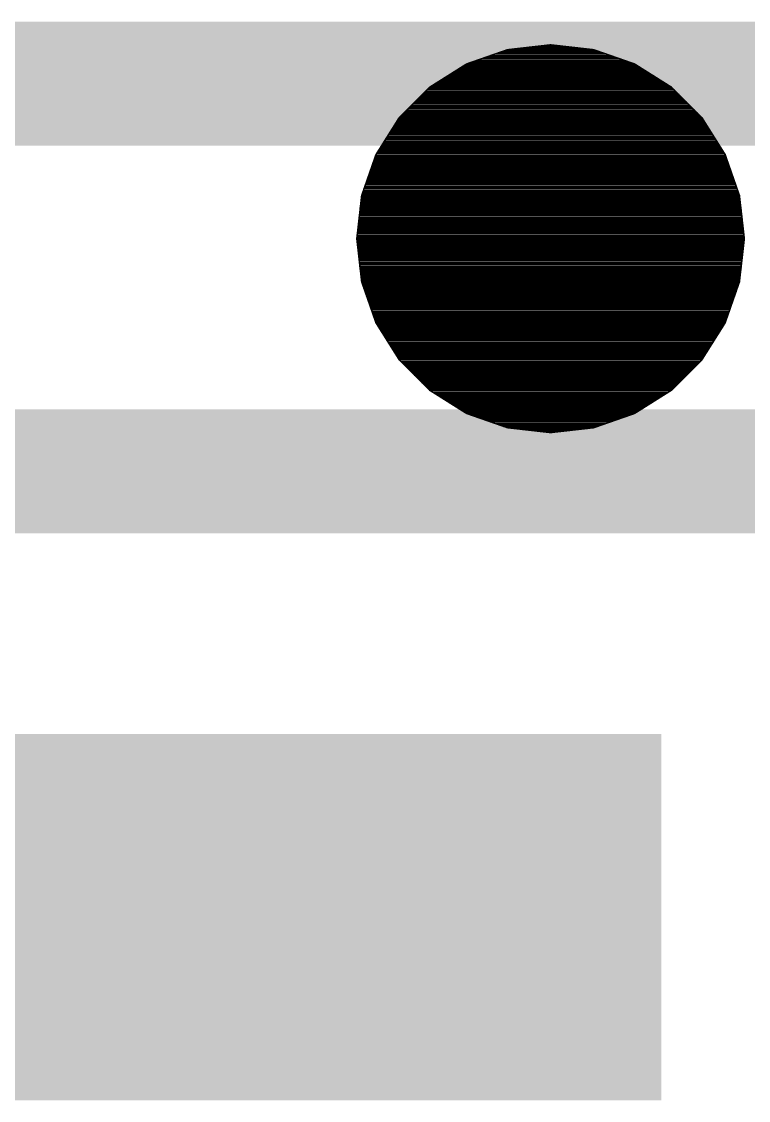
# Model space of a CAD drawing. Extents: x -11.6 to 46, y -5.8 to 74.7.
# Drawn here: x 26.883 to 28.074, y 29.767 to 31.534 of the extents above; entities that cross this region are included whole.
import ezdxf

# ---------------------------------------------------------------- set-up
doc = ezdxf.new("R2010")
doc.units = 0
doc.layers.add('1', color=12, linetype='CONTINUOUS')
doc.layers.add('21', color=41, linetype='CONTINUOUS')

# ---------------------------------------------------------------- blocks, each defined once
blk = doc.blocks.new('RECT')
blk.add_solid([(-0.5, -0.5), (0.5, -0.5), (-0.5, 0.5), (0.5, 0.5)])

msp = doc.modelspace()

# ---------------------------------------------------------------- linework, layer by layer
at = {"layer": '1', "const_width": 0.2032}
for points in [[(23.3362, 31.4325), (28.7338, 31.4325)], [(24.2888, 30.7975), (28.4163, 30.7975)], [(27.2673, 30.0038), (27.3308, 30.0673)], [(27.2673, 30.0038), (25.2025, 30.0038)]]:
    msp.add_lwpolyline(points, dxfattribs=at)
at = {"layer": '1', "const_width": 0.1016}
for points in [[(27.3667, 30.0313, 1), (27.2948, 30.1032)], [(27.2313, 30.0397, 1), (27.3032, 29.9678)], [(27.2673, 29.953, 1), (27.2673, 30.0545)]]:
    msp.add_lwpolyline(points, format="xyb", dxfattribs=at)
at = {"layer": '21', "const_width": 0.0025}
for points in [[(27.6789, 31.488), (27.6117, 31.4646)], [(27.6657, 31.4834), (27.8333, 31.4834)], [(27.6729, 31.486), (27.8261, 31.486)], [(27.7495, 31.496), (27.6789, 31.488)], [(27.683, 31.4885), (27.816, 31.4885)], [(27.7055, 31.491), (27.7935, 31.491)], [(27.7281, 31.4936), (27.7709, 31.4936)], [(27.8202, 31.488), (27.7495, 31.496)], [(27.8873, 31.4646), (27.8202, 31.488)], [(27.6148, 31.4656), (27.8842, 31.4656)], [(27.6221, 31.4682), (27.8769, 31.4682)], [(27.6294, 31.4707), (27.8696, 31.4707)], [(27.6366, 31.4733), (27.8624, 31.4733)], [(27.6439, 31.4758), (27.8551, 31.4758)], [(27.6511, 31.4783), (27.8479, 31.4783)], [(27.6584, 31.4809), (27.8406, 31.4809)], [(27.6117, 31.4646), (27.5515, 31.4267)], [(27.5852, 31.4479), (27.9138, 31.4479)], [(27.5892, 31.4504), (27.9098, 31.4504)], [(27.5933, 31.4529), (27.9058, 31.4529)], [(27.5973, 31.4555), (27.9017, 31.4555)], [(27.6013, 31.458), (27.8977, 31.458)], [(27.6054, 31.4606), (27.8936, 31.4606)], [(27.6094, 31.4631), (27.8896, 31.4631)], [(27.9475, 31.4267), (27.8873, 31.4646)], [(27.5609, 31.4326), (27.9381, 31.4326)], [(27.5649, 31.4352), (27.9341, 31.4352)], [(27.569, 31.4377), (27.93, 31.4377)], [(27.573, 31.4402), (27.926, 31.4402)], [(27.5771, 31.4428), (27.9219, 31.4428)], [(27.5811, 31.4453), (27.9179, 31.4453)], [(27.5515, 31.4267), (27.5013, 31.3765)], [(27.5396, 31.4148), (27.9594, 31.4148)], [(27.5422, 31.4174), (27.9568, 31.4174)], [(27.5447, 31.4199), (27.9543, 31.4199)], [(27.5473, 31.4225), (27.9517, 31.4225)], [(27.5498, 31.425), (27.9492, 31.425)], [(27.5528, 31.4275), (27.9462, 31.4275)], [(27.5569, 31.4301), (27.9421, 31.4301)], [(27.9977, 31.3765), (27.9475, 31.4267)], [(27.5219, 31.397), (27.9771, 31.397)], [(27.5244, 31.3996), (27.9746, 31.3996)], [(27.5269, 31.4021), (27.9721, 31.4021)], [(27.5295, 31.4047), (27.9695, 31.4047)], [(27.532, 31.4072), (27.967, 31.4072)], [(27.5346, 31.4097), (27.9644, 31.4097)], [(27.5371, 31.4123), (27.9619, 31.4123)], [(27.5041, 31.3793), (27.9949, 31.3793)], [(27.5066, 31.3818), (27.9924, 31.3818)], [(27.5092, 31.3843), (27.9899, 31.3843)], [(27.5117, 31.3869), (27.9873, 31.3869)], [(27.5142, 31.3894), (27.9848, 31.3894)], [(27.5168, 31.392), (27.9822, 31.392)], [(27.5193, 31.3945), (27.9797, 31.3945)], [(27.5013, 31.3765), (27.4634, 31.3163)], [(27.4919, 31.3615), (28.0071, 31.3615)], [(27.4935, 31.364), (28.0056, 31.364)], [(27.495, 31.3666), (28.004, 31.3666)], [(27.4966, 31.3691), (28.0024, 31.3691)], [(27.4982, 31.3716), (28.0008, 31.3716)], [(27.4998, 31.3742), (27.9992, 31.3742)], [(27.5015, 31.3767), (27.9975, 31.3767)], [(28.0356, 31.3163), (27.9977, 31.3765)], [(27.4807, 31.3437), (28.0183, 31.3437)], [(27.4823, 31.3462), (28.0167, 31.3462)], [(27.4839, 31.3488), (28.0151, 31.3488)], [(27.4855, 31.3513), (28.0135, 31.3513)], [(27.4871, 31.3539), (28.0119, 31.3539)], [(27.4887, 31.3564), (28.0103, 31.3564)], [(27.4903, 31.3589), (28.0087, 31.3589)], [(27.4695, 31.3259), (28.0295, 31.3259)], [(27.4711, 31.3284), (28.0279, 31.3284)], [(27.4727, 31.331), (28.0263, 31.331)], [(27.4743, 31.3335), (28.0247, 31.3335)], [(27.4759, 31.3361), (28.0231, 31.3361)], [(27.4775, 31.3386), (28.0215, 31.3386)], [(27.4791, 31.3412), (28.0199, 31.3412)], [(27.4634, 31.3163), (27.44, 31.2492)], [(27.4606, 31.3081), (28.0384, 31.3081)], [(27.4615, 31.3107), (28.0375, 31.3107)], [(27.4624, 31.3132), (28.0366, 31.3132)], [(27.4633, 31.3157), (28.0357, 31.3157)], [(27.4647, 31.3183), (28.0343, 31.3183)], [(27.4663, 31.3208), (28.0327, 31.3208)], [(27.4679, 31.3234), (28.0311, 31.3234)], [(28.059, 31.2492), (28.0356, 31.3163)], [(27.4544, 31.2903), (28.0446, 31.2903)], [(27.4553, 31.2929), (28.0437, 31.2929)], [(27.4562, 31.2954), (28.0429, 31.2954)], [(27.457, 31.298), (28.042, 31.298)], [(27.4579, 31.3005), (28.0411, 31.3005)], [(27.4588, 31.303), (28.0402, 31.303)], [(27.4597, 31.3056), (28.0393, 31.3056)], [(27.4482, 31.2726), (28.0509, 31.2726)], [(27.449, 31.2751), (28.05, 31.2751)], [(27.4499, 31.2776), (28.0491, 31.2776)], [(27.4508, 31.2802), (28.0482, 31.2802)], [(27.4517, 31.2827), (28.0473, 31.2827)], [(27.4526, 31.2853), (28.0464, 31.2853)], [(27.4535, 31.2878), (28.0455, 31.2878)], [(27.4419, 31.2548), (28.0571, 31.2548)], [(27.4428, 31.2573), (28.0562, 31.2573)], [(27.4437, 31.2599), (28.0553, 31.2599)], [(27.4446, 31.2624), (28.0544, 31.2624)], [(27.4455, 31.2649), (28.0535, 31.2649)], [(27.4464, 31.2675), (28.0526, 31.2675)], [(27.4473, 31.27), (28.0517, 31.27)], [(27.44, 31.2492), (27.432, 31.1785)], [(27.4386, 31.237), (28.0604, 31.237)], [(27.4389, 31.2395), (28.0601, 31.2395)], [(27.4392, 31.2421), (28.0598, 31.2421)], [(27.4395, 31.2446), (28.0596, 31.2446)], [(27.4397, 31.2471), (28.0593, 31.2471)], [(27.4402, 31.2497), (28.0589, 31.2497)], [(27.441, 31.2522), (28.058, 31.2522)], [(28.067, 31.1785), (28.059, 31.2492)], [(27.4366, 31.2192), (28.0624, 31.2192)], [(27.4369, 31.2217), (28.0621, 31.2217)], [(27.4372, 31.2243), (28.0618, 31.2243)], [(27.4374, 31.2268), (28.0616, 31.2268)], [(27.4377, 31.2294), (28.0613, 31.2294)], [(27.438, 31.2319), (28.061, 31.2319)], [(27.4383, 31.2344), (28.0607, 31.2344)], [(27.4346, 31.2014), (28.0644, 31.2014)], [(27.4349, 31.204), (28.0641, 31.204)], [(27.4352, 31.2065), (28.0638, 31.2065)], [(27.4354, 31.209), (28.0636, 31.209)], [(27.4357, 31.2116), (28.0633, 31.2116)], [(27.436, 31.2141), (28.063, 31.2141)], [(27.4363, 31.2167), (28.0627, 31.2167)], [(27.4326, 31.1836), (28.0664, 31.1836)], [(27.4329, 31.1862), (28.0661, 31.1862)], [(27.4332, 31.1887), (28.0659, 31.1887)], [(27.4334, 31.1913), (28.0656, 31.1913)], [(27.4337, 31.1938), (28.0653, 31.1938)], [(27.434, 31.1963), (28.065, 31.1963)], [(27.4343, 31.1989), (28.0647, 31.1989)], [(27.432, 31.1786), (28.067, 31.1786)], [(27.432, 31.1785), (27.44, 31.1079)], [(27.4323, 31.1811), (28.0667, 31.1811)], [(27.4323, 31.176), (28.0667, 31.176)], [(27.4326, 31.1735), (28.0664, 31.1735)], [(27.4329, 31.1709), (28.0661, 31.1709)], [(27.4331, 31.1684), (28.0659, 31.1684)], [(27.4334, 31.1658), (28.0656, 31.1658)], [(28.059, 31.1079), (28.067, 31.1785)], [(27.4337, 31.1633), (28.0653, 31.1633)], [(27.434, 31.1608), (28.065, 31.1608)], [(27.4343, 31.1582), (28.0647, 31.1582)], [(27.4346, 31.1557), (28.0644, 31.1557)], [(27.4349, 31.1531), (28.0641, 31.1531)], [(27.4351, 31.1506), (28.0639, 31.1506)], [(27.4354, 31.1481), (28.0636, 31.1481)], [(27.4357, 31.1455), (28.0633, 31.1455)], [(27.436, 31.143), (28.063, 31.143)], [(27.4363, 31.1404), (28.0627, 31.1404)], [(27.4366, 31.1379), (28.0624, 31.1379)], [(27.4369, 31.1354), (28.0621, 31.1354)], [(27.4371, 31.1328), (28.0619, 31.1328)], [(27.4374, 31.1303), (28.0616, 31.1303)], [(27.4377, 31.1277), (28.0613, 31.1277)], [(27.438, 31.1252), (28.061, 31.1252)], [(27.4383, 31.1227), (28.0607, 31.1227)], [(27.4386, 31.1201), (28.0604, 31.1201)], [(27.4389, 31.1176), (28.0601, 31.1176)], [(27.4391, 31.115), (28.0599, 31.115)], [(27.4394, 31.1125), (28.0596, 31.1125)], [(27.4397, 31.11), (28.0593, 31.11)], [(27.44, 31.1079), (27.4634, 31.0407)], [(27.4401, 31.1074), (28.0589, 31.1074)], [(27.441, 31.1049), (28.058, 31.1049)], [(27.4419, 31.1023), (28.0571, 31.1023)], [(27.4428, 31.0998), (28.0562, 31.0998)], [(27.4437, 31.0973), (28.0553, 31.0973)], [(27.4446, 31.0947), (28.0544, 31.0947)], [(28.0356, 31.0407), (28.059, 31.1079)], [(27.4454, 31.0922), (28.0536, 31.0922)], [(27.4463, 31.0896), (28.0527, 31.0896)], [(27.4472, 31.0871), (28.0518, 31.0871)], [(27.4481, 31.0845), (28.0509, 31.0845)], [(27.449, 31.082), (28.05, 31.082)], [(27.4499, 31.0795), (28.0491, 31.0795)], [(27.4508, 31.0769), (28.0482, 31.0769)], [(27.4517, 31.0744), (28.0473, 31.0744)], [(27.4526, 31.0718), (28.0464, 31.0718)], [(27.4534, 31.0693), (28.0456, 31.0693)], [(27.4543, 31.0668), (28.0447, 31.0668)], [(27.4552, 31.0642), (28.0438, 31.0642)], [(27.4561, 31.0617), (28.0429, 31.0617)], [(27.457, 31.0591), (28.042, 31.0591)], [(27.4579, 31.0566), (28.0411, 31.0566)], [(27.4588, 31.0541), (28.0402, 31.0541)], [(27.4597, 31.0515), (28.0393, 31.0515)], [(27.4606, 31.049), (28.0384, 31.049)], [(27.4615, 31.0464), (28.0375, 31.0464)], [(27.4623, 31.0439), (28.0367, 31.0439)], [(27.4632, 31.0414), (28.0358, 31.0414)], [(27.4634, 31.0407), (27.5013, 30.9805)], [(27.4647, 31.0388), (28.0343, 31.0388)], [(27.4662, 31.0363), (28.0328, 31.0363)], [(27.4678, 31.0337), (28.0312, 31.0337)], [(27.4694, 31.0312), (28.0296, 31.0312)], [(27.471, 31.0287), (28.028, 31.0287)], [(27.4726, 31.0261), (28.0264, 31.0261)], [(27.9977, 30.9805), (28.0356, 31.0407)], [(27.4742, 31.0236), (28.0248, 31.0236)], [(27.4758, 31.021), (28.0232, 31.021)], [(27.4774, 31.0185), (28.0216, 31.0185)], [(27.479, 31.016), (28.02, 31.016)], [(27.4806, 31.0134), (28.0184, 31.0134)], [(27.4822, 31.0109), (28.0168, 31.0109)], [(27.4838, 31.0083), (28.0152, 31.0083)], [(27.4854, 31.0058), (28.0136, 31.0058)], [(27.487, 31.0032), (28.012, 31.0032)], [(27.4886, 31.0007), (28.0104, 31.0007)], [(27.4902, 30.9982), (28.0088, 30.9982)], [(27.4918, 30.9956), (28.0072, 30.9956)], [(27.4934, 30.9931), (28.0056, 30.9931)], [(27.495, 30.9905), (28.004, 30.9905)], [(27.4966, 30.988), (28.0024, 30.988)], [(27.4982, 30.9855), (28.0008, 30.9855)], [(27.4998, 30.9829), (27.9992, 30.9829)], [(27.5013, 30.9805), (27.5515, 30.9303)], [(27.5014, 30.9804), (27.9976, 30.9804)], [(27.504, 30.9778), (27.995, 30.9778)], [(27.5065, 30.9753), (27.9925, 30.9753)], [(27.5091, 30.9728), (27.99, 30.9728)], [(27.9475, 30.9303), (27.9977, 30.9805)], [(27.5116, 30.9702), (27.9874, 30.9702)], [(27.5141, 30.9677), (27.9849, 30.9677)], [(27.5167, 30.9651), (27.9823, 30.9651)], [(27.5192, 30.9626), (27.9798, 30.9626)], [(27.5218, 30.9601), (27.9772, 30.9601)], [(27.5243, 30.9575), (27.9747, 30.9575)], [(27.5268, 30.955), (27.9722, 30.955)], [(27.5294, 30.9524), (27.9696, 30.9524)], [(27.5319, 30.9499), (27.9671, 30.9499)], [(27.5345, 30.9474), (27.9645, 30.9474)], [(27.537, 30.9448), (27.962, 30.9448)], [(27.5395, 30.9423), (27.9595, 30.9423)], [(27.5421, 30.9397), (27.9569, 30.9397)], [(27.5446, 30.9372), (27.9544, 30.9372)], [(27.5472, 30.9347), (27.9518, 30.9347)], [(27.5497, 30.9321), (27.9493, 30.9321)], [(27.5515, 30.9303), (27.6117, 30.8924)], [(27.5527, 30.9296), (27.9463, 30.9296)], [(27.5567, 30.927), (27.9423, 30.927)], [(27.5607, 30.9245), (27.9383, 30.9245)], [(27.5648, 30.9219), (27.9342, 30.9219)], [(27.5688, 30.9194), (27.9302, 30.9194)], [(27.8873, 30.8924), (27.9475, 30.9303)], [(27.5729, 30.9169), (27.9261, 30.9169)], [(27.5769, 30.9143), (27.9221, 30.9143)], [(27.581, 30.9118), (27.918, 30.9118)], [(27.585, 30.9092), (27.914, 30.9092)], [(27.589, 30.9067), (27.91, 30.9067)], [(27.5931, 30.9042), (27.9059, 30.9042)], [(27.5971, 30.9016), (27.9019, 30.9016)], [(27.6012, 30.8991), (27.8978, 30.8991)], [(27.6052, 30.8965), (27.8938, 30.8965)], [(27.6093, 30.894), (27.8897, 30.894)], [(27.6117, 30.8924), (27.6789, 30.869)], [(27.6146, 30.8915), (27.8844, 30.8915)], [(27.6218, 30.8889), (27.8772, 30.8889)], [(27.6291, 30.8864), (27.8699, 30.8864)], [(27.6363, 30.8838), (27.8627, 30.8838)], [(27.8202, 30.869), (27.8873, 30.8924)], [(27.6436, 30.8813), (27.8554, 30.8813)], [(27.6509, 30.8788), (27.8481, 30.8788)], [(27.6581, 30.8762), (27.8409, 30.8762)], [(27.6654, 30.8737), (27.8336, 30.8737)], [(27.6726, 30.8711), (27.8264, 30.8711)], [(27.6789, 30.869), (27.7495, 30.861)], [(27.6821, 30.8686), (27.8169, 30.8686)], [(27.7046, 30.8661), (27.7944, 30.8661)], [(27.7495, 30.861), (27.8202, 30.869)], [(27.7272, 30.8635), (27.7718, 30.8635)]]:
    msp.add_lwpolyline(points, dxfattribs=at)
at = {"layer": '21', "const_width": 0.0013}
for points in [[(27.6657, 31.4841, 1), (27.6657, 31.4828)], [(27.6729, 31.4866, 1), (27.6729, 31.4853)], [(27.6788, 31.4887, 1), (27.6789, 31.4874)], [(27.6791, 31.4874, 1), (27.6786, 31.4886)], [(27.683, 31.4891, 1), (27.683, 31.4879)], [(27.7055, 31.4917, 1), (27.7055, 31.4904)], [(27.7281, 31.4942, 1), (27.7281, 31.493)], [(27.7496, 31.4966, 1), (27.7494, 31.4954)], [(27.7496, 31.4954, 1), (27.7494, 31.4966)], [(27.7709, 31.493, 1), (27.7709, 31.4942)], [(27.7935, 31.4904, 1), (27.7935, 31.4917)], [(27.816, 31.4879, 1), (27.816, 31.4891)], [(27.8204, 31.4886, 1), (27.8199, 31.4874)], [(27.8201, 31.4874, 1), (27.8202, 31.4887)], [(27.8261, 31.4853, 1), (27.8261, 31.4866)], [(27.8333, 31.4828, 1), (27.8333, 31.4841)], [(27.6148, 31.4663, 1), (27.6148, 31.465)], [(27.6221, 31.4688, 1), (27.6221, 31.4675)], [(27.6294, 31.4714, 1), (27.6294, 31.4701)], [(27.6366, 31.4739, 1), (27.6366, 31.4726)], [(27.6439, 31.4764, 1), (27.6439, 31.4752)], [(27.6511, 31.479, 1), (27.6511, 31.4777)], [(27.6584, 31.4815, 1), (27.6584, 31.4802)], [(27.8406, 31.4802, 1), (27.8406, 31.4815)], [(27.8479, 31.4777, 1), (27.8479, 31.479)], [(27.8551, 31.4752, 1), (27.8551, 31.4764)], [(27.8624, 31.4726, 1), (27.8624, 31.4739)], [(27.8696, 31.4701, 1), (27.8696, 31.4714)], [(27.8769, 31.4675, 1), (27.8769, 31.4688)], [(27.8842, 31.465, 1), (27.8842, 31.4663)], [(27.5852, 31.4485, 1), (27.5852, 31.4472)], [(27.5892, 31.451, 1), (27.5892, 31.4498)], [(27.5933, 31.4536, 1), (27.5933, 31.4523)], [(27.5973, 31.4561, 1), (27.5973, 31.4548)], [(27.6013, 31.4587, 1), (27.6013, 31.4574)], [(27.6054, 31.4612, 1), (27.6054, 31.4599)], [(27.6094, 31.4637, 1), (27.6094, 31.4625)], [(27.6115, 31.4652, 1), (27.612, 31.464)], [(27.6121, 31.464, 1), (27.6114, 31.4651)], [(27.8876, 31.4651, 1), (27.8869, 31.464)], [(27.887, 31.464, 1), (27.8875, 31.4652)], [(27.8896, 31.4625, 1), (27.8896, 31.4637)], [(27.8936, 31.4599, 1), (27.8936, 31.4612)], [(27.8977, 31.4574, 1), (27.8977, 31.4587)], [(27.9017, 31.4548, 1), (27.9017, 31.4561)], [(27.9058, 31.4523, 1), (27.9058, 31.4536)], [(27.9098, 31.4498, 1), (27.9098, 31.451)], [(27.9138, 31.4472, 1), (27.9138, 31.4485)], [(27.5609, 31.4332, 1), (27.5609, 31.432)], [(27.5649, 31.4358, 1), (27.5649, 31.4345)], [(27.569, 31.4383, 1), (27.569, 31.4371)], [(27.573, 31.4409, 1), (27.573, 31.4396)], [(27.5771, 31.4434, 1), (27.5771, 31.4421)], [(27.5811, 31.446, 1), (27.5811, 31.4447)], [(27.9179, 31.4447, 1), (27.9179, 31.446)], [(27.9219, 31.4421, 1), (27.9219, 31.4434)], [(27.926, 31.4396, 1), (27.926, 31.4409)], [(27.93, 31.4371, 1), (27.93, 31.4383)], [(27.9341, 31.4345, 1), (27.9341, 31.4358)], [(27.9381, 31.432, 1), (27.9381, 31.4332)], [(27.5396, 31.4155, 1), (27.5396, 31.4142)], [(27.5422, 31.418, 1), (27.5422, 31.4167)], [(27.5447, 31.4205, 1), (27.5447, 31.4193)], [(27.5473, 31.4231, 1), (27.5473, 31.4218)], [(27.5498, 31.4256, 1), (27.5498, 31.4244)], [(27.5512, 31.4273, 1), (27.5519, 31.4262)], [(27.552, 31.4263, 1), (27.5511, 31.4272)], [(27.5528, 31.4282, 1), (27.5528, 31.4269)], [(27.5569, 31.4307, 1), (27.5569, 31.4294)], [(27.9421, 31.4294, 1), (27.9421, 31.4307)], [(27.9462, 31.4269, 1), (27.9462, 31.4282)], [(27.9479, 31.4272, 1), (27.947, 31.4263)], [(27.9471, 31.4262, 1), (27.9478, 31.4273)], [(27.9492, 31.4244, 1), (27.9492, 31.4256)], [(27.9517, 31.4218, 1), (27.9517, 31.4231)], [(27.9543, 31.4193, 1), (27.9543, 31.4205)], [(27.9568, 31.4167, 1), (27.9568, 31.418)], [(27.9594, 31.4142, 1), (27.9594, 31.4155)], [(27.5219, 31.3977, 1), (27.5219, 31.3964)], [(27.5244, 31.4002, 1), (27.5244, 31.3989)], [(27.5269, 31.4028, 1), (27.5269, 31.4015)], [(27.5295, 31.4053, 1), (27.5295, 31.404)], [(27.532, 31.4078, 1), (27.532, 31.4066)], [(27.5346, 31.4104, 1), (27.5346, 31.4091)], [(27.5371, 31.4129, 1), (27.5371, 31.4117)], [(27.9619, 31.4117, 1), (27.9619, 31.4129)], [(27.9644, 31.4091, 1), (27.9644, 31.4104)], [(27.967, 31.4066, 1), (27.967, 31.4078)], [(27.9695, 31.404, 1), (27.9695, 31.4053)], [(27.9721, 31.4015, 1), (27.9721, 31.4028)], [(27.9746, 31.3989, 1), (27.9746, 31.4002)], [(27.9771, 31.3964, 1), (27.9771, 31.3977)], [(27.5041, 31.3799, 1), (27.5041, 31.3786)], [(27.5066, 31.3824, 1), (27.5066, 31.3812)], [(27.5092, 31.385, 1), (27.5092, 31.3837)], [(27.5117, 31.3875, 1), (27.5117, 31.3862)], [(27.5142, 31.3901, 1), (27.5142, 31.3888)], [(27.5168, 31.3926, 1), (27.5168, 31.3913)], [(27.5193, 31.3951, 1), (27.5193, 31.3939)], [(27.9797, 31.3939, 1), (27.9797, 31.3951)], [(27.9822, 31.3913, 1), (27.9822, 31.3926)], [(27.9848, 31.3888, 1), (27.9848, 31.3901)], [(27.9873, 31.3862, 1), (27.9873, 31.3875)], [(27.9899, 31.3837, 1), (27.9899, 31.385)], [(27.9924, 31.3812, 1), (27.9924, 31.3824)], [(27.9949, 31.3786, 1), (27.9949, 31.3799)], [(27.4919, 31.3621, 1), (27.4919, 31.3608)], [(27.4935, 31.3647, 1), (27.4935, 31.3634)], [(27.495, 31.3672, 1), (27.495, 31.3659)], [(27.4966, 31.3697, 1), (27.4966, 31.3685)], [(27.4982, 31.3723, 1), (27.4982, 31.371)], [(27.4998, 31.3748, 1), (27.4998, 31.3735)], [(27.5018, 31.3761, 1), (27.5007, 31.3768)], [(27.5008, 31.3769, 1), (27.5017, 31.376)], [(27.5015, 31.3774, 1), (27.5015, 31.3761)], [(27.9983, 31.3768, 1), (27.9972, 31.3761)], [(27.9973, 31.376, 1), (27.9982, 31.3769)], [(27.9975, 31.3761, 1), (27.9975, 31.3774)], [(27.9992, 31.3735, 1), (27.9992, 31.3748)], [(28.0008, 31.371, 1), (28.0008, 31.3723)], [(28.0024, 31.3685, 1), (28.0024, 31.3697)], [(28.004, 31.3659, 1), (28.004, 31.3672)], [(28.0056, 31.3634, 1), (28.0056, 31.3647)], [(28.0071, 31.3608, 1), (28.0071, 31.3621)], [(27.4807, 31.3443, 1), (27.4807, 31.3431)], [(27.4823, 31.3469, 1), (27.4823, 31.3456)], [(27.4839, 31.3494, 1), (27.4839, 31.3481)], [(27.4855, 31.3519, 1), (27.4855, 31.3507)], [(27.4871, 31.3545, 1), (27.4871, 31.3532)], [(27.4887, 31.357, 1), (27.4887, 31.3558)], [(27.4903, 31.3596, 1), (27.4903, 31.3583)], [(28.0087, 31.3583, 1), (28.0087, 31.3596)], [(28.0103, 31.3558, 1), (28.0103, 31.357)], [(28.0119, 31.3532, 1), (28.0119, 31.3545)], [(28.0135, 31.3507, 1), (28.0135, 31.3519)], [(28.0151, 31.3481, 1), (28.0151, 31.3494)], [(28.0167, 31.3456, 1), (28.0167, 31.3469)], [(28.0183, 31.3431, 1), (28.0183, 31.3443)], [(27.4695, 31.3265, 1), (27.4695, 31.3253)], [(27.4711, 31.3291, 1), (27.4711, 31.3278)], [(27.4727, 31.3316, 1), (27.4727, 31.3304)], [(27.4743, 31.3342, 1), (27.4743, 31.3329)], [(27.4759, 31.3367, 1), (27.4759, 31.3354)], [(27.4775, 31.3392, 1), (27.4775, 31.338)], [(27.4791, 31.3418, 1), (27.4791, 31.3405)], [(28.0199, 31.3405, 1), (28.0199, 31.3418)], [(28.0215, 31.338, 1), (28.0215, 31.3392)], [(28.0231, 31.3354, 1), (28.0231, 31.3367)], [(28.0247, 31.3329, 1), (28.0247, 31.3342)], [(28.0263, 31.3304, 1), (28.0263, 31.3316)], [(28.0279, 31.3278, 1), (28.0279, 31.3291)], [(28.0295, 31.3253, 1), (28.0295, 31.3265)], [(27.4606, 31.3088, 1), (27.4606, 31.3075)], [(27.4615, 31.3113, 1), (27.4615, 31.31)], [(27.4624, 31.3138, 1), (27.4624, 31.3126)], [(27.4633, 31.3164, 1), (27.4633, 31.3151)], [(27.4629, 31.3166, 1), (27.464, 31.3159)], [(27.464, 31.316, 1), (27.4628, 31.3165)], [(27.4647, 31.3189, 1), (27.4647, 31.3176)], [(27.4663, 31.3215, 1), (27.4663, 31.3202)], [(27.4679, 31.324, 1), (27.4679, 31.3227)], [(28.0311, 31.3227, 1), (28.0311, 31.324)], [(28.0327, 31.3202, 1), (28.0327, 31.3215)], [(28.0343, 31.3176, 1), (28.0343, 31.3189)], [(28.0362, 31.3165, 1), (28.035, 31.316)], [(28.035, 31.3159, 1), (28.0361, 31.3166)], [(28.0357, 31.3151, 1), (28.0357, 31.3164)], [(28.0366, 31.3126, 1), (28.0366, 31.3138)], [(28.0375, 31.31, 1), (28.0375, 31.3113)], [(28.0384, 31.3075, 1), (28.0384, 31.3088)], [(27.4544, 31.291, 1), (27.4544, 31.2897)], [(27.4553, 31.2935, 1), (27.4553, 31.2922)], [(27.4562, 31.2961, 1), (27.4562, 31.2948)], [(27.457, 31.2986, 1), (27.457, 31.2973)], [(27.4579, 31.3011, 1), (27.4579, 31.2999)], [(27.4588, 31.3037, 1), (27.4588, 31.3024)], [(27.4597, 31.3062, 1), (27.4597, 31.3049)], [(28.0393, 31.3049, 1), (28.0393, 31.3062)], [(28.0402, 31.3024, 1), (28.0402, 31.3037)], [(28.0411, 31.2999, 1), (28.0411, 31.3011)], [(28.042, 31.2973, 1), (28.042, 31.2986)], [(28.0429, 31.2948, 1), (28.0429, 31.2961)], [(28.0437, 31.2922, 1), (28.0437, 31.2935)], [(28.0446, 31.2897, 1), (28.0446, 31.291)], [(27.4482, 31.2732, 1), (27.4482, 31.2719)], [(27.449, 31.2757, 1), (27.449, 31.2745)], [(27.4499, 31.2783, 1), (27.4499, 31.277)], [(27.4508, 31.2808, 1), (27.4508, 31.2795)], [(27.4517, 31.2834, 1), (27.4517, 31.2821)], [(27.4526, 31.2859, 1), (27.4526, 31.2846)], [(27.4535, 31.2884, 1), (27.4535, 31.2872)], [(28.0455, 31.2872, 1), (28.0455, 31.2884)], [(28.0464, 31.2846, 1), (28.0464, 31.2859)], [(28.0473, 31.2821, 1), (28.0473, 31.2834)], [(28.0482, 31.2795, 1), (28.0482, 31.2808)], [(28.0491, 31.277, 1), (28.0491, 31.2783)], [(28.05, 31.2745, 1), (28.05, 31.2757)], [(28.0509, 31.2719, 1), (28.0509, 31.2732)], [(27.4419, 31.2554, 1), (27.4419, 31.2541)], [(27.4428, 31.2579, 1), (27.4428, 31.2567)], [(27.4437, 31.2605, 1), (27.4437, 31.2592)], [(27.4446, 31.263, 1), (27.4446, 31.2618)], [(27.4455, 31.2656, 1), (27.4455, 31.2643)], [(27.4464, 31.2681, 1), (27.4464, 31.2668)], [(27.4473, 31.2706, 1), (27.4473, 31.2694)], [(28.0517, 31.2694, 1), (28.0517, 31.2706)], [(28.0526, 31.2668, 1), (28.0526, 31.2681)], [(28.0535, 31.2643, 1), (28.0535, 31.2656)], [(28.0544, 31.2618, 1), (28.0544, 31.263)], [(28.0553, 31.2592, 1), (28.0553, 31.2605)], [(28.0562, 31.2567, 1), (28.0562, 31.2579)], [(28.0571, 31.2541, 1), (28.0571, 31.2554)], [(27.4386, 31.2376, 1), (27.4386, 31.2363)], [(27.4389, 31.2402, 1), (27.4389, 31.2389)], [(27.4392, 31.2427, 1), (27.4392, 31.2414)], [(27.4395, 31.2452, 1), (27.4395, 31.244)], [(27.4397, 31.2478, 1), (27.4397, 31.2465)], [(27.4406, 31.2491, 1), (27.4393, 31.2492)], [(27.4394, 31.2494, 1), (27.4406, 31.2489)], [(27.4402, 31.2503, 1), (27.4402, 31.2491)], [(27.441, 31.2529, 1), (27.441, 31.2516)], [(28.058, 31.2516, 1), (28.058, 31.2529)], [(28.0597, 31.2492, 1), (28.0584, 31.2491)], [(28.0584, 31.2489, 1), (28.0596, 31.2494)], [(28.0589, 31.2491, 1), (28.0589, 31.2503)], [(28.0593, 31.2465, 1), (28.0593, 31.2478)], [(28.0596, 31.244, 1), (28.0596, 31.2452)], [(28.0598, 31.2414, 1), (28.0598, 31.2427)], [(28.0601, 31.2389, 1), (28.0601, 31.2402)], [(28.0604, 31.2363, 1), (28.0604, 31.2376)], [(27.4366, 31.2198, 1), (27.4366, 31.2186)], [(27.4369, 31.2224, 1), (27.4369, 31.2211)], [(27.4372, 31.2249, 1), (27.4372, 31.2236)], [(27.4374, 31.2275, 1), (27.4374, 31.2262)], [(27.4377, 31.23, 1), (27.4377, 31.2287)], [(27.438, 31.2325, 1), (27.438, 31.2313)], [(27.4383, 31.2351, 1), (27.4383, 31.2338)], [(28.0607, 31.2338, 1), (28.0607, 31.2351)], [(28.061, 31.2313, 1), (28.061, 31.2325)], [(28.0613, 31.2287, 1), (28.0613, 31.23)], [(28.0616, 31.2262, 1), (28.0616, 31.2275)], [(28.0618, 31.2236, 1), (28.0618, 31.2249)], [(28.0621, 31.2211, 1), (28.0621, 31.2224)], [(28.0624, 31.2186, 1), (28.0624, 31.2198)], [(27.4346, 31.2021, 1), (27.4346, 31.2008)], [(27.4349, 31.2046, 1), (27.4349, 31.2033)], [(27.4352, 31.2071, 1), (27.4352, 31.2059)], [(27.4354, 31.2097, 1), (27.4354, 31.2084)], [(27.4357, 31.2122, 1), (27.4357, 31.2109)], [(27.436, 31.2148, 1), (27.436, 31.2135)], [(27.4363, 31.2173, 1), (27.4363, 31.216)], [(28.0627, 31.216, 1), (28.0627, 31.2173)], [(28.063, 31.2135, 1), (28.063, 31.2148)], [(28.0633, 31.2109, 1), (28.0633, 31.2122)], [(28.0636, 31.2084, 1), (28.0636, 31.2097)], [(28.0638, 31.2059, 1), (28.0638, 31.2071)], [(28.0641, 31.2033, 1), (28.0641, 31.2046)], [(28.0644, 31.2008, 1), (28.0644, 31.2021)], [(27.4326, 31.1843, 1), (27.4326, 31.183)], [(27.4329, 31.1868, 1), (27.4329, 31.1855)], [(27.4332, 31.1893, 1), (27.4332, 31.1881)], [(27.4334, 31.1919, 1), (27.4334, 31.1906)], [(27.4337, 31.1944, 1), (27.4337, 31.1932)], [(27.434, 31.197, 1), (27.434, 31.1957)], [(27.4343, 31.1995, 1), (27.4343, 31.1982)], [(28.0647, 31.1982, 1), (28.0647, 31.1995)], [(28.065, 31.1957, 1), (28.065, 31.197)], [(28.0653, 31.1932, 1), (28.0653, 31.1944)], [(28.0656, 31.1906, 1), (28.0656, 31.1919)], [(28.0659, 31.1881, 1), (28.0659, 31.1893)], [(28.0661, 31.1855, 1), (28.0661, 31.1868)], [(28.0664, 31.183, 1), (28.0664, 31.1843)], [(27.432, 31.1792, 1), (27.432, 31.1779)], [(27.4326, 31.1786, 1), (27.4314, 31.1784)], [(27.4314, 31.1786, 1), (27.4326, 31.1784)], [(27.4323, 31.1817, 1), (27.4323, 31.1805)], [(27.4323, 31.1766, 1), (27.4323, 31.1754)], [(27.4326, 31.1741, 1), (27.4326, 31.1728)], [(27.4329, 31.1716, 1), (27.4329, 31.1703)], [(27.4331, 31.169, 1), (27.4331, 31.1678)], [(27.4334, 31.1665, 1), (27.4334, 31.1652)], [(28.0656, 31.1652, 1), (28.0656, 31.1665)], [(28.0659, 31.1678, 1), (28.0659, 31.169)], [(28.0661, 31.1703, 1), (28.0661, 31.1716)], [(28.0676, 31.1784, 1), (28.0664, 31.1786)], [(28.0664, 31.1784, 1), (28.0676, 31.1786)], [(28.0664, 31.1728, 1), (28.0664, 31.1741)], [(28.0667, 31.1805, 1), (28.0667, 31.1817)], [(28.0667, 31.1754, 1), (28.0667, 31.1766)], [(28.067, 31.1779, 1), (28.067, 31.1792)], [(27.4337, 31.1639, 1), (27.4337, 31.1627)], [(27.434, 31.1614, 1), (27.434, 31.1601)], [(27.4343, 31.1589, 1), (27.4343, 31.1576)], [(27.4346, 31.1563, 1), (27.4346, 31.155)], [(27.4349, 31.1538, 1), (27.4349, 31.1525)], [(27.4351, 31.1512, 1), (27.4351, 31.15)], [(27.4354, 31.1487, 1), (27.4354, 31.1474)], [(28.0636, 31.1474, 1), (28.0636, 31.1487)], [(28.0639, 31.15, 1), (28.0639, 31.1512)], [(28.0641, 31.1525, 1), (28.0641, 31.1538)], [(28.0644, 31.155, 1), (28.0644, 31.1563)], [(28.0647, 31.1576, 1), (28.0647, 31.1589)], [(28.065, 31.1601, 1), (28.065, 31.1614)], [(28.0653, 31.1627, 1), (28.0653, 31.1639)], [(27.4357, 31.1462, 1), (27.4357, 31.1449)], [(27.436, 31.1436, 1), (27.436, 31.1423)], [(27.4363, 31.1411, 1), (27.4363, 31.1398)], [(27.4366, 31.1385, 1), (27.4366, 31.1373)], [(27.4369, 31.136, 1), (27.4369, 31.1347)], [(27.4371, 31.1335, 1), (27.4371, 31.1322)], [(27.4374, 31.1309, 1), (27.4374, 31.1296)], [(28.0616, 31.1296, 1), (28.0616, 31.1309)], [(28.0619, 31.1322, 1), (28.0619, 31.1335)], [(28.0621, 31.1347, 1), (28.0621, 31.136)], [(28.0624, 31.1373, 1), (28.0624, 31.1385)], [(28.0627, 31.1398, 1), (28.0627, 31.1411)], [(28.063, 31.1423, 1), (28.063, 31.1436)], [(28.0633, 31.1449, 1), (28.0633, 31.1462)], [(27.4377, 31.1284, 1), (27.4377, 31.1271)], [(27.438, 31.1258, 1), (27.438, 31.1246)], [(27.4383, 31.1233, 1), (27.4383, 31.122)], [(27.4386, 31.1208, 1), (27.4386, 31.1195)], [(27.4389, 31.1182, 1), (27.4389, 31.1169)], [(27.4391, 31.1157, 1), (27.4391, 31.1144)], [(27.4394, 31.1131, 1), (27.4394, 31.1119)], [(28.0596, 31.1119, 1), (28.0596, 31.1131)], [(28.0599, 31.1144, 1), (28.0599, 31.1157)], [(28.0601, 31.1169, 1), (28.0601, 31.1182)], [(28.0604, 31.1195, 1), (28.0604, 31.1208)], [(28.0607, 31.122, 1), (28.0607, 31.1233)], [(28.061, 31.1246, 1), (28.061, 31.1258)], [(28.0613, 31.1271, 1), (28.0613, 31.1284)], [(27.4397, 31.1106, 1), (27.4397, 31.1093)], [(27.4393, 31.1078, 1), (27.4406, 31.1079)], [(27.4406, 31.1081, 1), (27.4394, 31.1076)], [(27.4401, 31.108, 1), (27.4401, 31.1068)], [(27.441, 31.1055, 1), (27.441, 31.1042)], [(27.4419, 31.103, 1), (27.4419, 31.1017)], [(27.4428, 31.1004, 1), (27.4428, 31.0992)], [(27.4437, 31.0979, 1), (27.4437, 31.0966)], [(27.4446, 31.0953, 1), (27.4446, 31.0941)], [(28.0544, 31.0941, 1), (28.0544, 31.0953)], [(28.0553, 31.0966, 1), (28.0553, 31.0979)], [(28.0562, 31.0992, 1), (28.0562, 31.1004)], [(28.0571, 31.1017, 1), (28.0571, 31.103)], [(28.058, 31.1042, 1), (28.058, 31.1055)], [(28.0596, 31.1076, 1), (28.0584, 31.1081)], [(28.0584, 31.1079, 1), (28.0597, 31.1078)], [(28.0589, 31.1068, 1), (28.0589, 31.108)], [(28.0593, 31.1093, 1), (28.0593, 31.1106)], [(27.4454, 31.0928, 1), (27.4454, 31.0915)], [(27.4463, 31.0903, 1), (27.4463, 31.089)], [(27.4472, 31.0877, 1), (27.4472, 31.0865)], [(27.4481, 31.0852, 1), (27.4481, 31.0839)], [(27.449, 31.0826, 1), (27.449, 31.0814)], [(27.4499, 31.0801, 1), (27.4499, 31.0788)], [(27.4508, 31.0776, 1), (27.4508, 31.0763)], [(28.0482, 31.0763, 1), (28.0482, 31.0776)], [(28.0491, 31.0788, 1), (28.0491, 31.0801)], [(28.05, 31.0814, 1), (28.05, 31.0826)], [(28.0509, 31.0839, 1), (28.0509, 31.0852)], [(28.0518, 31.0865, 1), (28.0518, 31.0877)], [(28.0527, 31.089, 1), (28.0527, 31.0903)], [(28.0536, 31.0915, 1), (28.0536, 31.0928)], [(27.4517, 31.075, 1), (27.4517, 31.0737)], [(27.4526, 31.0725, 1), (27.4526, 31.0712)], [(27.4534, 31.0699, 1), (27.4534, 31.0687)], [(27.4543, 31.0674, 1), (27.4543, 31.0661)], [(27.4552, 31.0649, 1), (27.4552, 31.0636)], [(27.4561, 31.0623, 1), (27.4561, 31.061)], [(27.457, 31.0598, 1), (27.457, 31.0585)], [(28.042, 31.0585, 1), (28.042, 31.0598)], [(28.0429, 31.061, 1), (28.0429, 31.0623)], [(28.0438, 31.0636, 1), (28.0438, 31.0649)], [(28.0447, 31.0661, 1), (28.0447, 31.0674)], [(28.0456, 31.0687, 1), (28.0456, 31.0699)], [(28.0464, 31.0712, 1), (28.0464, 31.0725)], [(28.0473, 31.0737, 1), (28.0473, 31.075)], [(27.4579, 31.0572, 1), (27.4579, 31.056)], [(27.4588, 31.0547, 1), (27.4588, 31.0534)], [(27.4597, 31.0522, 1), (27.4597, 31.0509)], [(27.4606, 31.0496, 1), (27.4606, 31.0483)], [(27.4615, 31.0471, 1), (27.4615, 31.0458)], [(27.4623, 31.0445, 1), (27.4623, 31.0433)], [(28.0367, 31.0433, 1), (28.0367, 31.0445)], [(28.0375, 31.0458, 1), (28.0375, 31.0471)], [(28.0384, 31.0483, 1), (28.0384, 31.0496)], [(28.0393, 31.0509, 1), (28.0393, 31.0522)], [(28.0402, 31.0534, 1), (28.0402, 31.0547)], [(28.0411, 31.056, 1), (28.0411, 31.0572)], [(27.4632, 31.042, 1), (27.4632, 31.0407)], [(27.464, 31.0411, 1), (27.4629, 31.0404)], [(27.4628, 31.0405, 1), (27.464, 31.041)], [(27.4647, 31.0395, 1), (27.4647, 31.0382)], [(27.4662, 31.0369, 1), (27.4662, 31.0356)], [(27.4678, 31.0344, 1), (27.4678, 31.0331)], [(27.4694, 31.0318, 1), (27.4694, 31.0306)], [(27.471, 31.0293, 1), (27.471, 31.028)], [(27.4726, 31.0267, 1), (27.4726, 31.0255)], [(28.0264, 31.0255, 1), (28.0264, 31.0267)], [(28.028, 31.028, 1), (28.028, 31.0293)], [(28.0296, 31.0306, 1), (28.0296, 31.0318)], [(28.0312, 31.0331, 1), (28.0312, 31.0344)], [(28.0328, 31.0356, 1), (28.0328, 31.0369)], [(28.0343, 31.0382, 1), (28.0343, 31.0395)], [(28.0361, 31.0404, 1), (28.035, 31.0411)], [(28.035, 31.041, 1), (28.0362, 31.0405)], [(28.0358, 31.0407, 1), (28.0358, 31.042)], [(27.4742, 31.0242, 1), (27.4742, 31.0229)], [(27.4758, 31.0217, 1), (27.4758, 31.0204)], [(27.4774, 31.0191, 1), (27.4774, 31.0179)], [(27.479, 31.0166, 1), (27.479, 31.0153)], [(27.4806, 31.014, 1), (27.4806, 31.0128)], [(27.4822, 31.0115, 1), (27.4822, 31.0102)], [(27.4838, 31.009, 1), (27.4838, 31.0077)], [(28.0152, 31.0077, 1), (28.0152, 31.009)], [(28.0168, 31.0102, 1), (28.0168, 31.0115)], [(28.0184, 31.0128, 1), (28.0184, 31.014)], [(28.02, 31.0153, 1), (28.02, 31.0166)], [(28.0216, 31.0179, 1), (28.0216, 31.0191)], [(28.0232, 31.0204, 1), (28.0232, 31.0217)], [(28.0248, 31.0229, 1), (28.0248, 31.0242)], [(27.4854, 31.0064, 1), (27.4854, 31.0052)], [(27.487, 31.0039, 1), (27.487, 31.0026)], [(27.4886, 31.0013, 1), (27.4886, 31.0001)], [(27.4902, 30.9988, 1), (27.4902, 30.9975)], [(27.4918, 30.9963, 1), (27.4918, 30.995)], [(27.4934, 30.9937, 1), (27.4934, 30.9924)], [(27.495, 30.9912, 1), (27.495, 30.9899)], [(28.004, 30.9899, 1), (28.004, 30.9912)], [(28.0056, 30.9924, 1), (28.0056, 30.9937)], [(28.0072, 30.995, 1), (28.0072, 30.9963)], [(28.0088, 30.9975, 1), (28.0088, 30.9988)], [(28.0104, 31.0001, 1), (28.0104, 31.0013)], [(28.012, 31.0026, 1), (28.012, 31.0039)], [(28.0136, 31.0052, 1), (28.0136, 31.0064)], [(27.4966, 30.9886, 1), (27.4966, 30.9874)], [(27.4982, 30.9861, 1), (27.4982, 30.9848)], [(27.4998, 30.9836, 1), (27.4998, 30.9823)], [(27.5017, 30.981, 1), (27.5008, 30.9801)], [(27.5007, 30.9802, 1), (27.5018, 30.9809)], [(27.5014, 30.981, 1), (27.5014, 30.9797)], [(27.504, 30.9785, 1), (27.504, 30.9772)], [(27.5065, 30.9759, 1), (27.5065, 30.9747)], [(27.5091, 30.9734, 1), (27.5091, 30.9721)], [(27.99, 30.9721, 1), (27.99, 30.9734)], [(27.9925, 30.9747, 1), (27.9925, 30.9759)], [(27.995, 30.9772, 1), (27.995, 30.9785)], [(27.9972, 30.9809, 1), (27.9983, 30.9802)], [(27.9982, 30.9801, 1), (27.9973, 30.981)], [(27.9976, 30.9797, 1), (27.9976, 30.981)], [(27.9992, 30.9823, 1), (27.9992, 30.9836)], [(28.0008, 30.9848, 1), (28.0008, 30.9861)], [(28.0024, 30.9874, 1), (28.0024, 30.9886)], [(27.5116, 30.9709, 1), (27.5116, 30.9696)], [(27.5141, 30.9683, 1), (27.5141, 30.967)], [(27.5167, 30.9658, 1), (27.5167, 30.9645)], [(27.5192, 30.9632, 1), (27.5192, 30.962)], [(27.5218, 30.9607, 1), (27.5218, 30.9594)], [(27.5243, 30.9582, 1), (27.5243, 30.9569)], [(27.5268, 30.9556, 1), (27.5268, 30.9543)], [(27.9722, 30.9543, 1), (27.9722, 30.9556)], [(27.9747, 30.9569, 1), (27.9747, 30.9582)], [(27.9772, 30.9594, 1), (27.9772, 30.9607)], [(27.9798, 30.962, 1), (27.9798, 30.9632)], [(27.9823, 30.9645, 1), (27.9823, 30.9658)], [(27.9849, 30.967, 1), (27.9849, 30.9683)], [(27.9874, 30.9696, 1), (27.9874, 30.9709)], [(27.5294, 30.9531, 1), (27.5294, 30.9518)], [(27.5319, 30.9505, 1), (27.5319, 30.9493)], [(27.5345, 30.948, 1), (27.5345, 30.9467)], [(27.537, 30.9454, 1), (27.537, 30.9442)], [(27.5395, 30.9429, 1), (27.5395, 30.9416)], [(27.5421, 30.9404, 1), (27.5421, 30.9391)], [(27.5446, 30.9378, 1), (27.5446, 30.9366)], [(27.9544, 30.9366, 1), (27.9544, 30.9378)], [(27.9569, 30.9391, 1), (27.9569, 30.9404)], [(27.9595, 30.9416, 1), (27.9595, 30.9429)], [(27.962, 30.9442, 1), (27.962, 30.9454)], [(27.9645, 30.9467, 1), (27.9645, 30.948)], [(27.9671, 30.9493, 1), (27.9671, 30.9505)], [(27.9696, 30.9518, 1), (27.9696, 30.9531)], [(27.5472, 30.9353, 1), (27.5472, 30.934)], [(27.5497, 30.9327, 1), (27.5497, 30.9315)], [(27.5519, 30.9308, 1), (27.5512, 30.9297)], [(27.5511, 30.9298, 1), (27.552, 30.9307)], [(27.5527, 30.9302, 1), (27.5527, 30.9289)], [(27.5567, 30.9277, 1), (27.5567, 30.9264)], [(27.5607, 30.9251, 1), (27.5607, 30.9239)], [(27.5648, 30.9226, 1), (27.5648, 30.9213)], [(27.5688, 30.92, 1), (27.5688, 30.9188)], [(27.9302, 30.9188, 1), (27.9302, 30.92)], [(27.9342, 30.9213, 1), (27.9342, 30.9226)], [(27.9383, 30.9239, 1), (27.9383, 30.9251)], [(27.9423, 30.9264, 1), (27.9423, 30.9277)], [(27.9463, 30.9289, 1), (27.9463, 30.9302)], [(27.947, 30.9307, 1), (27.9479, 30.9298)], [(27.9478, 30.9297, 1), (27.9471, 30.9308)], [(27.9493, 30.9315, 1), (27.9493, 30.9327)], [(27.9518, 30.934, 1), (27.9518, 30.9353)], [(27.5729, 30.9175, 1), (27.5729, 30.9162)], [(27.5769, 30.915, 1), (27.5769, 30.9137)], [(27.581, 30.9124, 1), (27.581, 30.9111)], [(27.585, 30.9099, 1), (27.585, 30.9086)], [(27.589, 30.9073, 1), (27.589, 30.9061)], [(27.5931, 30.9048, 1), (27.5931, 30.9035)], [(27.5971, 30.9023, 1), (27.5971, 30.901)], [(27.9019, 30.901, 1), (27.9019, 30.9023)], [(27.9059, 30.9035, 1), (27.9059, 30.9048)], [(27.91, 30.9061, 1), (27.91, 30.9073)], [(27.914, 30.9086, 1), (27.914, 30.9099)], [(27.918, 30.9111, 1), (27.918, 30.9124)], [(27.9221, 30.9137, 1), (27.9221, 30.915)], [(27.9261, 30.9162, 1), (27.9261, 30.9175)], [(27.6012, 30.8997, 1), (27.6012, 30.8984)], [(27.6052, 30.8972, 1), (27.6052, 30.8959)], [(27.6093, 30.8946, 1), (27.6093, 30.8934)], [(27.612, 30.893, 1), (27.6115, 30.8918)], [(27.6114, 30.8919, 1), (27.6121, 30.893)], [(27.6146, 30.8921, 1), (27.6146, 30.8908)], [(27.6218, 30.8896, 1), (27.6218, 30.8883)], [(27.6291, 30.887, 1), (27.6291, 30.8857)], [(27.6363, 30.8845, 1), (27.6363, 30.8832)], [(27.8627, 30.8832, 1), (27.8627, 30.8845)], [(27.8699, 30.8857, 1), (27.8699, 30.887)], [(27.8772, 30.8883, 1), (27.8772, 30.8896)], [(27.8844, 30.8908, 1), (27.8844, 30.8921)], [(27.8869, 30.893, 1), (27.8876, 30.8919)], [(27.8875, 30.8918, 1), (27.887, 30.893)], [(27.8897, 30.8934, 1), (27.8897, 30.8946)], [(27.8938, 30.8959, 1), (27.8938, 30.8972)], [(27.8978, 30.8984, 1), (27.8978, 30.8997)], [(27.6436, 30.8819, 1), (27.6436, 30.8807)], [(27.6509, 30.8794, 1), (27.6509, 30.8781)], [(27.6581, 30.8769, 1), (27.6581, 30.8756)], [(27.6654, 30.8743, 1), (27.6654, 30.873)], [(27.6726, 30.8718, 1), (27.6726, 30.8705)], [(27.6789, 30.8696, 1), (27.6788, 30.8683)], [(27.6786, 30.8684, 1), (27.6791, 30.8696)], [(27.6821, 30.8692, 1), (27.6821, 30.868)], [(27.7046, 30.8667, 1), (27.7046, 30.8654)], [(27.7944, 30.8654, 1), (27.7944, 30.8667)], [(27.8169, 30.868, 1), (27.8169, 30.8692)], [(27.8199, 30.8696, 1), (27.8204, 30.8684)], [(27.8202, 30.8683, 1), (27.8201, 30.8696)], [(27.8264, 30.8705, 1), (27.8264, 30.8718)], [(27.8336, 30.873, 1), (27.8336, 30.8743)], [(27.8409, 30.8756, 1), (27.8409, 30.8769)], [(27.8481, 30.8781, 1), (27.8481, 30.8794)], [(27.8554, 30.8807, 1), (27.8554, 30.8819)], [(27.7272, 30.8641, 1), (27.7272, 30.8629)], [(27.7494, 30.8616, 1), (27.7496, 30.8604)], [(27.7494, 30.8604, 1), (27.7496, 30.8616)], [(27.7718, 30.8629, 1), (27.7718, 30.8641)]]:
    msp.add_lwpolyline(points, format="xyb", dxfattribs=at)

# ---------------------------------------------------------------- block references
at = {"layer": '1', "xscale": 0.6, "yscale": 1.2, "rotation": 270}
msp.add_blockref('RECT', (27.3308, 30.0673), dxfattribs=at)

doc.saveas('drawing.dxf')
